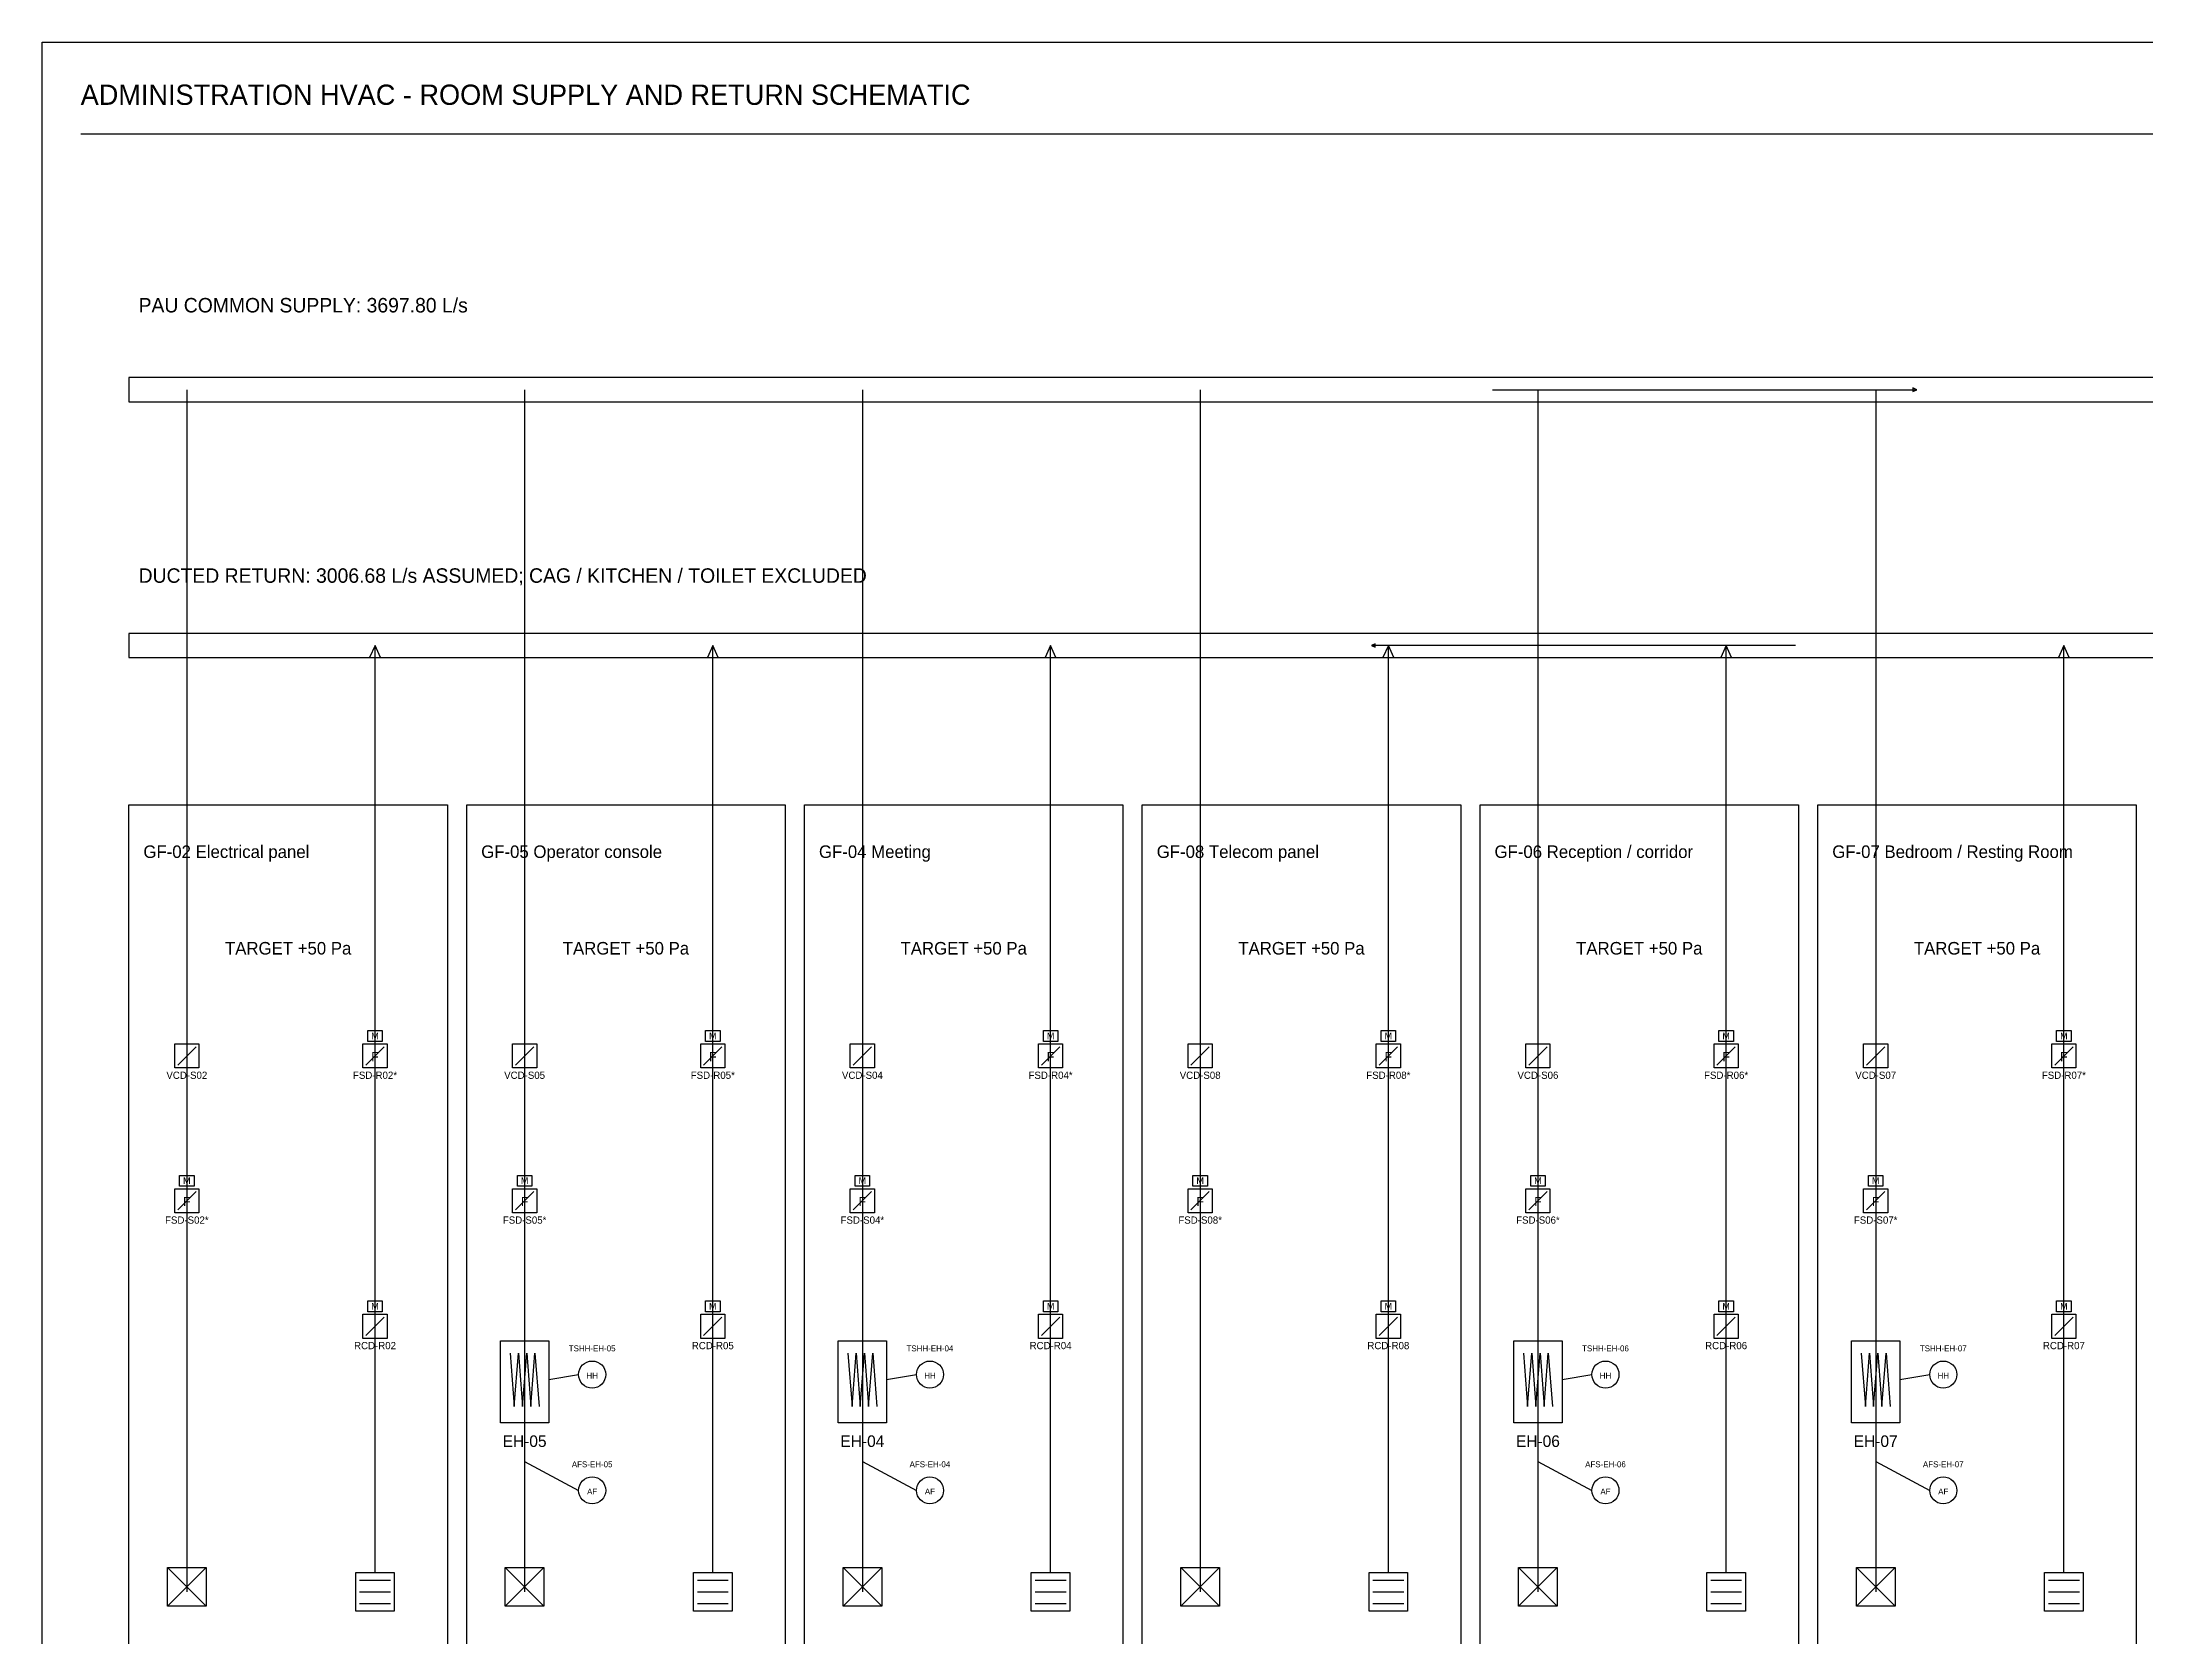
# Model space of a CAD drawing. Header units: millimetres. Extents: x 10 to 3549, y 10 to 584.
# Drawn here: x 910 to 1346, y 253.7 to 584 of the extents above; entities that cross this region are included whole.
import ezdxf
from ezdxf.enums import TextEntityAlignment as Align

# ---------------------------------------------------------------- set-up
doc = ezdxf.new("R2010")
doc.units = ezdxf.units.MM
for name, color, linetype, lineweight, true_color in [('M-DIM', 8, 'CONTINUOUS', 25, 0x5a5d63), ('M-EA', 30, 'CONTINUOUS', 25, 0xb14b15), ('M-INK', 7, 'CONTINUOUS', 25, 0x171c25), ('M-INST', 6, 'CONTINUOUS', 25, 0x764070), ('M-PENDING', 1, 'CONTINUOUS', 25, 0xa23a34), ('M-RA', 3, 'CONTINUOUS', 25, 0x1567bd), ('M-SA', 5, 'CONTINUOUS', 25, 0x239321)]:
    doc.layers.add(name, color=color, linetype=linetype, lineweight=lineweight, true_color=true_color)

msp = doc.modelspace()

# ---------------------------------------------------------------- linework, layer by layer
at = {"layer": 'M-DIM'}
for points in [[(928, 426), (994, 426), (994, 192), (928, 192)], [(998, 426), (1064, 426), (1064, 192), (998, 192)], [(1068, 426), (1134, 426), (1134, 192), (1068, 192)], [(1138, 426), (1204, 426), (1204, 192), (1138, 192)], [(1208, 426), (1274, 426), (1274, 192), (1208, 192)], [(1278, 426), (1344, 426), (1344, 192), (1278, 192)]]:
    msp.add_lwpolyline(points, close=True, dxfattribs=at)
at = {"layer": 'M-EA'}
for p, q in [((1007, 312.45), (1007.86, 301.4)), ((1007.86, 301.4), (1008.71, 312.45)), ((1008.71, 312.45), (1009.57, 301.4)), ((1009.57, 301.4), (1010.43, 312.45)), ((1010.43, 312.45), (1011.29, 301.4)), ((1011.29, 301.4), (1012.14, 312.45)), ((1012.14, 312.45), (1013, 301.4)), ((1077, 312.45), (1077.86, 301.4)), ((1077.86, 301.4), (1078.71, 312.45)), ((1078.71, 312.45), (1079.57, 301.4)), ((1079.57, 301.4), (1080.43, 312.45)), ((1080.43, 312.45), (1081.29, 301.4)), ((1081.29, 301.4), (1082.14, 312.45)), ((1082.14, 312.45), (1083, 301.4)), ((1217, 312.45), (1217.86, 301.4)), ((1217.86, 301.4), (1218.71, 312.45)), ((1218.71, 312.45), (1219.57, 301.4)), ((1219.57, 301.4), (1220.43, 312.45)), ((1220.43, 312.45), (1221.29, 301.4)), ((1221.29, 301.4), (1222.14, 312.45)), ((1222.14, 312.45), (1223, 301.4)), ((1287, 312.45), (1287.86, 301.4)), ((1287.86, 301.4), (1288.71, 312.45)), ((1288.71, 312.45), (1289.57, 301.4)), ((1289.57, 301.4), (1290.43, 312.45)), ((1290.43, 312.45), (1291.29, 301.4)), ((1291.29, 301.4), (1292.14, 312.45)), ((1292.14, 312.45), (1293, 301.4))]:
    msp.add_line(p, q, dxfattribs=at)
at = {"layer": 'M-INK'}
msp.add_line((918, 565), (1565, 565), dxfattribs=at)
msp.add_lwpolyline([(910, 584), (1731, 584), (1731, 10), (910, 10)], close=True, dxfattribs=at)
at = {"layer": 'M-INST'}
for p, q in [((1015, 307), (1021.2, 308)), ((1085, 307), (1091.2, 308)), ((1225, 307), (1231.2, 308)), ((1295, 307), (1301.2, 308)), ((1010, 290), (1021.2, 284)), ((1080, 290), (1091.2, 284)), ((1220, 290), (1231.2, 284)), ((1290, 290), (1301.2, 284))]:
    msp.add_line(p, q, dxfattribs=at)
for centre in [(1024, 308), (1094, 308), (1234, 308), (1304, 308), (1024, 284), (1094, 284), (1234, 284), (1304, 284)]:
    msp.add_circle(centre, 2.8, dxfattribs=at)
at = {"layer": 'M-RA'}
for p, q in [((979, 267), (979, 459)), ((1049, 267), (1049, 459)), ((1119, 267), (1119, 459)), ((1273.4, 459), (1185.48, 459)), ((1189, 267), (1189, 459)), ((1259, 267), (1259, 459)), ((1329, 267), (1329, 459)), ((977.1, 372.1), (980.9, 375.9)), ((1047.1, 372.1), (1050.9, 375.9)), ((1117.1, 372.1), (1120.9, 375.9)), ((1187.1, 372.1), (1190.9, 375.9)), ((1257.1, 372.1), (1260.9, 375.9)), ((1327.1, 372.1), (1330.9, 375.9)), ((977.1, 316.1), (980.9, 319.9)), ((1047.1, 316.1), (1050.9, 319.9)), ((1117.1, 316.1), (1120.9, 319.9)), ((1187.1, 316.1), (1190.9, 319.9)), ((1257.1, 316.1), (1260.9, 319.9)), ((1327.1, 316.1), (1330.9, 319.9)), ((975.8, 265.4), (982.2, 265.4)), ((975.8, 263), (982.2, 263)), ((1045.8, 265.4), (1052.2, 265.4)), ((1045.8, 263), (1052.2, 263)), ((1115.8, 265.4), (1122.2, 265.4)), ((1115.8, 263), (1122.2, 263)), ((1185.8, 265.4), (1192.2, 265.4)), ((1185.8, 263), (1192.2, 263)), ((1255.8, 265.4), (1262.2, 265.4)), ((1255.8, 263), (1262.2, 263)), ((1325.8, 265.4), (1332.2, 265.4)), ((1325.8, 263), (1332.2, 263)), ((975.8, 260.6), (982.2, 260.6)), ((1045.8, 260.6), (1052.2, 260.6)), ((1115.8, 260.6), (1122.2, 260.6)), ((1185.8, 260.6), (1192.2, 260.6)), ((1255.8, 260.6), (1262.2, 260.6)), ((1325.8, 260.6), (1332.2, 260.6))]:
    msp.add_line(p, q, dxfattribs=at)
for points in [[(1556, 461.5), (928, 461.5), (928, 456.5), (1556, 456.5)], [(979, 459), (977.88, 456.5), (980.12, 456.5)], [(1049, 459), (1047.88, 456.5), (1050.12, 456.5)], [(1119, 459), (1117.88, 456.5), (1120.12, 456.5)], [(1185.48, 459), (1186.28, 458.64), (1186.28, 459.36)], [(1189, 459), (1187.88, 456.5), (1190.12, 456.5)], [(1259, 459), (1257.88, 456.5), (1260.12, 456.5)], [(1329, 459), (1327.88, 456.5), (1330.12, 456.5)], [(976.5, 376.5), (981.5, 376.5), (981.5, 371.5), (976.5, 371.5)], [(977.5, 379.25), (980.5, 379.25), (980.5, 377), (977.5, 377)], [(1046.5, 376.5), (1051.5, 376.5), (1051.5, 371.5), (1046.5, 371.5)], [(1047.5, 379.25), (1050.5, 379.25), (1050.5, 377), (1047.5, 377)], [(1116.5, 376.5), (1121.5, 376.5), (1121.5, 371.5), (1116.5, 371.5)], [(1117.5, 379.25), (1120.5, 379.25), (1120.5, 377), (1117.5, 377)], [(1186.5, 376.5), (1191.5, 376.5), (1191.5, 371.5), (1186.5, 371.5)], [(1187.5, 379.25), (1190.5, 379.25), (1190.5, 377), (1187.5, 377)], [(1256.5, 376.5), (1261.5, 376.5), (1261.5, 371.5), (1256.5, 371.5)], [(1257.5, 379.25), (1260.5, 379.25), (1260.5, 377), (1257.5, 377)], [(1326.5, 376.5), (1331.5, 376.5), (1331.5, 371.5), (1326.5, 371.5)], [(1327.5, 379.25), (1330.5, 379.25), (1330.5, 377), (1327.5, 377)], [(977.5, 323.25), (980.5, 323.25), (980.5, 321), (977.5, 321)], [(1047.5, 323.25), (1050.5, 323.25), (1050.5, 321), (1047.5, 321)], [(1117.5, 323.25), (1120.5, 323.25), (1120.5, 321), (1117.5, 321)], [(1187.5, 323.25), (1190.5, 323.25), (1190.5, 321), (1187.5, 321)], [(1257.5, 323.25), (1260.5, 323.25), (1260.5, 321), (1257.5, 321)], [(1327.5, 323.25), (1330.5, 323.25), (1330.5, 321), (1327.5, 321)], [(976.5, 320.5), (981.5, 320.5), (981.5, 315.5), (976.5, 315.5)], [(1046.5, 320.5), (1051.5, 320.5), (1051.5, 315.5), (1046.5, 315.5)], [(1116.5, 320.5), (1121.5, 320.5), (1121.5, 315.5), (1116.5, 315.5)], [(1186.5, 320.5), (1191.5, 320.5), (1191.5, 315.5), (1186.5, 315.5)], [(1256.5, 320.5), (1261.5, 320.5), (1261.5, 315.5), (1256.5, 315.5)], [(1326.5, 320.5), (1331.5, 320.5), (1331.5, 315.5), (1326.5, 315.5)], [(975, 267), (983, 267), (983, 259), (975, 259)], [(1045, 267), (1053, 267), (1053, 259), (1045, 259)], [(1115, 267), (1123, 267), (1123, 259), (1115, 259)], [(1185, 267), (1193, 267), (1193, 259), (1185, 259)], [(1255, 267), (1263, 267), (1263, 259), (1255, 259)], [(1325, 267), (1333, 267), (1333, 259), (1325, 259)]]:
    msp.add_lwpolyline(points, close=True, dxfattribs=at)
at = {"layer": 'M-SA'}
for p, q in [((940, 512), (940, 263)), ((1010, 512), (1010, 263)), ((1080, 512), (1080, 263)), ((1150, 512), (1150, 263)), ((1210.6, 512), (1298.52, 512)), ((1220, 512), (1220, 263)), ((1290, 512), (1290, 263)), ((938.1, 372.1), (941.9, 375.9)), ((1008.1, 372.1), (1011.9, 375.9)), ((1078.1, 372.1), (1081.9, 375.9)), ((1148.1, 372.1), (1151.9, 375.9)), ((1218.1, 372.1), (1221.9, 375.9)), ((1288.1, 372.1), (1291.9, 375.9)), ((938.1, 342.1), (941.9, 345.9)), ((1008.1, 342.1), (1011.9, 345.9)), ((1078.1, 342.1), (1081.9, 345.9)), ((1148.1, 342.1), (1151.9, 345.9)), ((1218.1, 342.1), (1221.9, 345.9)), ((1288.1, 342.1), (1291.9, 345.9)), ((936, 268), (944, 260)), ((936, 260), (944, 268)), ((1006, 268), (1014, 260)), ((1006, 260), (1014, 268)), ((1076, 268), (1084, 260)), ((1076, 260), (1084, 268)), ((1146, 268), (1154, 260)), ((1146, 260), (1154, 268)), ((1216, 268), (1224, 260)), ((1216, 260), (1224, 268)), ((1286, 268), (1294, 260)), ((1286, 260), (1294, 268))]:
    msp.add_line(p, q, dxfattribs=at)
for points in [[(928, 509.5), (1556, 509.5), (1556, 514.5), (928, 514.5)], [(1298.52, 512), (1297.72, 512.36), (1297.72, 511.64)], [(937.5, 376.5), (942.5, 376.5), (942.5, 371.5), (937.5, 371.5)], [(1007.5, 376.5), (1012.5, 376.5), (1012.5, 371.5), (1007.5, 371.5)], [(1077.5, 376.5), (1082.5, 376.5), (1082.5, 371.5), (1077.5, 371.5)], [(1147.5, 376.5), (1152.5, 376.5), (1152.5, 371.5), (1147.5, 371.5)], [(1217.5, 376.5), (1222.5, 376.5), (1222.5, 371.5), (1217.5, 371.5)], [(1287.5, 376.5), (1292.5, 376.5), (1292.5, 371.5), (1287.5, 371.5)], [(938.5, 349.25), (941.5, 349.25), (941.5, 347), (938.5, 347)], [(1008.5, 349.25), (1011.5, 349.25), (1011.5, 347), (1008.5, 347)], [(1078.5, 349.25), (1081.5, 349.25), (1081.5, 347), (1078.5, 347)], [(1148.5, 349.25), (1151.5, 349.25), (1151.5, 347), (1148.5, 347)], [(1218.5, 349.25), (1221.5, 349.25), (1221.5, 347), (1218.5, 347)], [(1288.5, 349.25), (1291.5, 349.25), (1291.5, 347), (1288.5, 347)], [(937.5, 346.5), (942.5, 346.5), (942.5, 341.5), (937.5, 341.5)], [(1007.5, 346.5), (1012.5, 346.5), (1012.5, 341.5), (1007.5, 341.5)], [(1077.5, 346.5), (1082.5, 346.5), (1082.5, 341.5), (1077.5, 341.5)], [(1147.5, 346.5), (1152.5, 346.5), (1152.5, 341.5), (1147.5, 341.5)], [(1217.5, 346.5), (1222.5, 346.5), (1222.5, 341.5), (1217.5, 341.5)], [(1287.5, 346.5), (1292.5, 346.5), (1292.5, 341.5), (1287.5, 341.5)], [(1005, 315), (1015, 315), (1015, 298), (1005, 298)], [(1075, 315), (1085, 315), (1085, 298), (1075, 298)], [(1215, 315), (1225, 315), (1225, 298), (1215, 298)], [(1285, 315), (1295, 315), (1295, 298), (1285, 298)], [(936, 268), (944, 268), (944, 260), (936, 260)], [(1006, 268), (1014, 268), (1014, 260), (1006, 260)], [(1076, 268), (1084, 268), (1084, 260), (1076, 260)], [(1146, 268), (1154, 268), (1154, 260), (1146, 260)], [(1216, 268), (1224, 268), (1224, 260), (1216, 260)], [(1286, 268), (1294, 268), (1294, 260), (1286, 260)]]:
    msp.add_lwpolyline(points, close=True, dxfattribs=at)

# ---------------------------------------------------------------- texts
at = {"layer": 'M-EA'}
for s, p in [('EH-05', (1010, 293)), ('EH-04', (1080, 293)), ('EH-06', (1220, 293)), ('EH-07', (1290, 293))]:
    msp.add_text(s, height=2.4, dxfattribs=at).set_placement(p, align=Align.CENTER)
at = {"layer": 'M-INK'}
for s, height, p in [('ADMINISTRATION HVAC - ROOM SUPPLY AND RETURN SCHEMATIC', 4.2, (918, 571)), ('GF-02 Electrical panel', 2.6, (931, 415)), ('GF-05 Operator console', 2.6, (1001, 415)), ('GF-04 Meeting', 2.6, (1071, 415)), ('GF-08 Telecom panel', 2.6, (1141, 415)), ('GF-06 Reception / corridor', 2.6, (1211, 415)), ('GF-07 Bedroom / Resting Room', 2.6, (1281, 415))]:
    msp.add_text(s, height=height, dxfattribs=at).set_placement(p)
at = {"layer": 'M-INST'}
for s, height, p in [('TARGET +50 Pa', 2.6, (961, 395)), ('TARGET +50 Pa', 2.6, (1031, 395)), ('TARGET +50 Pa', 2.6, (1101, 395)), ('TARGET +50 Pa', 2.6, (1171, 395)), ('TARGET +50 Pa', 2.6, (1241, 395)), ('TARGET +50 Pa', 2.6, (1311, 395)), ('TSHH-EH-05', 1.232, (1024, 312.8)), ('TSHH-EH-04', 1.232, (1094, 312.8)), ('TSHH-EH-06', 1.232, (1234, 312.8)), ('TSHH-EH-07', 1.232, (1304, 312.8)), ('HH', 1.232, (1024, 307.16)), ('HH', 1.232, (1094, 307.16)), ('HH', 1.232, (1234, 307.16)), ('HH', 1.232, (1304, 307.16)), ('AFS-EH-05', 1.232, (1024, 288.8)), ('AFS-EH-04', 1.232, (1094, 288.8)), ('AFS-EH-06', 1.232, (1234, 288.8)), ('AFS-EH-07', 1.232, (1304, 288.8)), ('AF', 1.232, (1024, 283.16)), ('AF', 1.232, (1094, 283.16)), ('AF', 1.232, (1234, 283.16)), ('AF', 1.232, (1304, 283.16))]:
    msp.add_text(s, height=height, dxfattribs=at).set_placement(p, align=Align.CENTER)
at = {"layer": 'M-PENDING'}
for p in [(979, 372.9), (1049, 372.9), (1119, 372.9), (1189, 372.9), (1259, 372.9), (1329, 372.9), (940, 342.9), (1010, 342.9), (1080, 342.9), (1150, 342.9), (1220, 342.9), (1290, 342.9)]:
    msp.add_text('F', height=1.9, dxfattribs=at).set_placement(p, align=Align.CENTER)
at = {"layer": 'M-RA'}
msp.add_text('DUCTED RETURN: 3006.68 L/s ASSUMED; CAG / KITCHEN / TOILET EXCLUDED', height=3, dxfattribs=at).set_placement((930, 472))
for s, height, p in [('M', 1.4, (979, 377.45)), ('M', 1.4, (1049, 377.45)), ('M', 1.4, (1119, 377.45)), ('M', 1.4, (1189, 377.45)), ('M', 1.4, (1259, 377.45)), ('M', 1.4, (1329, 377.45)), ('FSD-R02*', 1.5, (979, 369.25)), ('FSD-R05*', 1.5, (1049, 369.25)), ('FSD-R04*', 1.5, (1119, 369.25)), ('FSD-R08*', 1.5, (1189, 369.25)), ('FSD-R06*', 1.5, (1259, 369.25)), ('FSD-R07*', 1.5, (1329, 369.25)), ('M', 1.4, (979, 321.45)), ('M', 1.4, (1049, 321.45)), ('M', 1.4, (1119, 321.45)), ('M', 1.4, (1189, 321.45)), ('M', 1.4, (1259, 321.45)), ('M', 1.4, (1329, 321.45)), ('RCD-R02', 1.5, (979, 313.25)), ('RCD-R05', 1.5, (1049, 313.25)), ('RCD-R04', 1.5, (1119, 313.25)), ('RCD-R08', 1.5, (1189, 313.25)), ('RCD-R06', 1.5, (1259, 313.25)), ('RCD-R07', 1.5, (1329, 313.25))]:
    msp.add_text(s, height=height, dxfattribs=at).set_placement(p, align=Align.CENTER)
at = {"layer": 'M-SA'}
msp.add_text('PAU COMMON SUPPLY: 3697.80 L/s', height=3, dxfattribs=at).set_placement((930, 528))
for s, height, p in [('VCD-S02', 1.5, (940, 369.25)), ('VCD-S05', 1.5, (1010, 369.25)), ('VCD-S04', 1.5, (1080, 369.25)), ('VCD-S08', 1.5, (1150, 369.25)), ('VCD-S06', 1.5, (1220, 369.25)), ('VCD-S07', 1.5, (1290, 369.25)), ('M', 1.4, (940, 347.45)), ('M', 1.4, (1010, 347.45)), ('M', 1.4, (1080, 347.45)), ('M', 1.4, (1150, 347.45)), ('M', 1.4, (1220, 347.45)), ('M', 1.4, (1290, 347.45)), ('FSD-S02*', 1.5, (940, 339.25)), ('FSD-S05*', 1.5, (1010, 339.25)), ('FSD-S04*', 1.5, (1080, 339.25)), ('FSD-S08*', 1.5, (1150, 339.25)), ('FSD-S06*', 1.5, (1220, 339.25)), ('FSD-S07*', 1.5, (1290, 339.25))]:
    msp.add_text(s, height=height, dxfattribs=at).set_placement(p, align=Align.CENTER)

doc.saveas('drawing.dxf')
